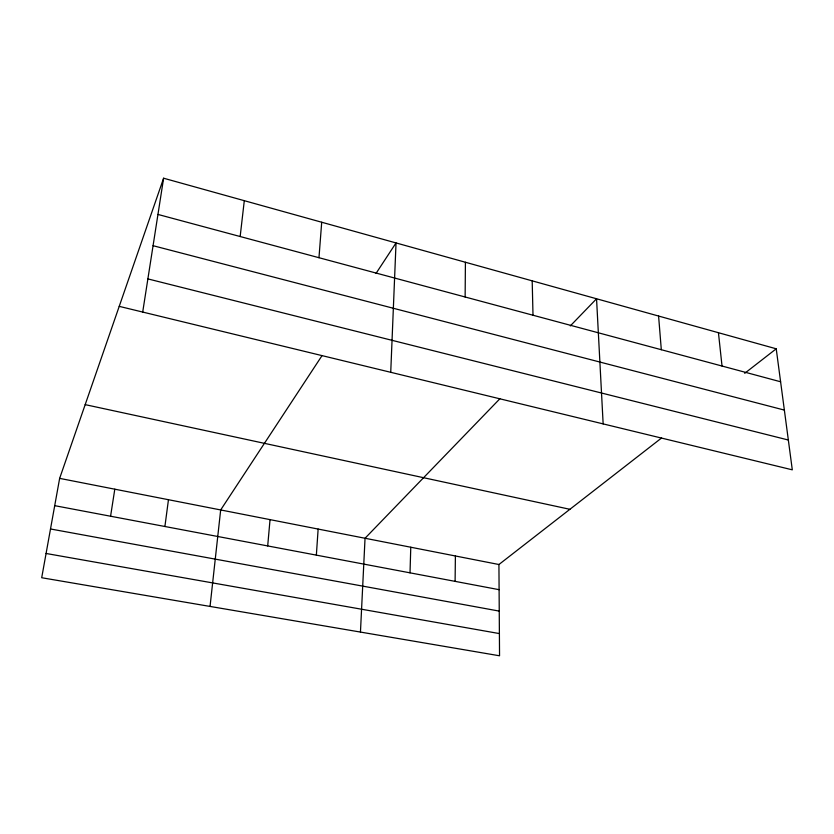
<?xml version="1.0" encoding="UTF-8"?>
<svg xmlns="http://www.w3.org/2000/svg" width="834" height="834" viewBox="0 0 834 834"><rect width="100%" height="100%" fill="white"/><g stroke="black" fill="none" stroke-linecap="round" stroke-linejoin="round"><path stroke-width="1.25" d="M465.132 296.987L465.414 262.251M455.103 581.361L455.395 555.976M410.015 572.833L410.776 547.229M390.729 372.36L396.035 242.934L376.04 273.396M360.455 632.068L365.042 538.253L499.879 398.767M316.357 555.131L318.14 529.058M318.974 257.706L321.705 222.24M267.693 545.936L270.039 519.624M210.043 606.433L220.676 509.949L322.049 355.597M240.161 236.522L244.299 200.681M164.903 526.504L168.458 499.712M110.578 516.225L114.8 489.183M142.687 312.156L163.61 178.215L776.225 348.8L792.3 469.834L119.22 306.359M163.61 178.215L59.641 478.372L41.7 577.733L499.545 655.785L498.93 564.514L661.55 438.006M570.3 325.917L596.55 298.77L603.149 423.922M744.699 373.319L776.225 348.8M46.079 553.474L499.399 633.579M50.499 528.975L499.243 611.103M54.71 505.665L499.097 589.68M59.641 478.372L498.93 564.514M85.183 404.636L569.903 509.303M147.879 278.9L788.339 440.018M153.07 245.696L784.367 410.088M157.949 214.432L780.603 381.774M718.439 332.703L722.025 366.032M658.589 316.044L661.31 349.707M532.196 280.849L532.999 315.231"/></g></svg>
